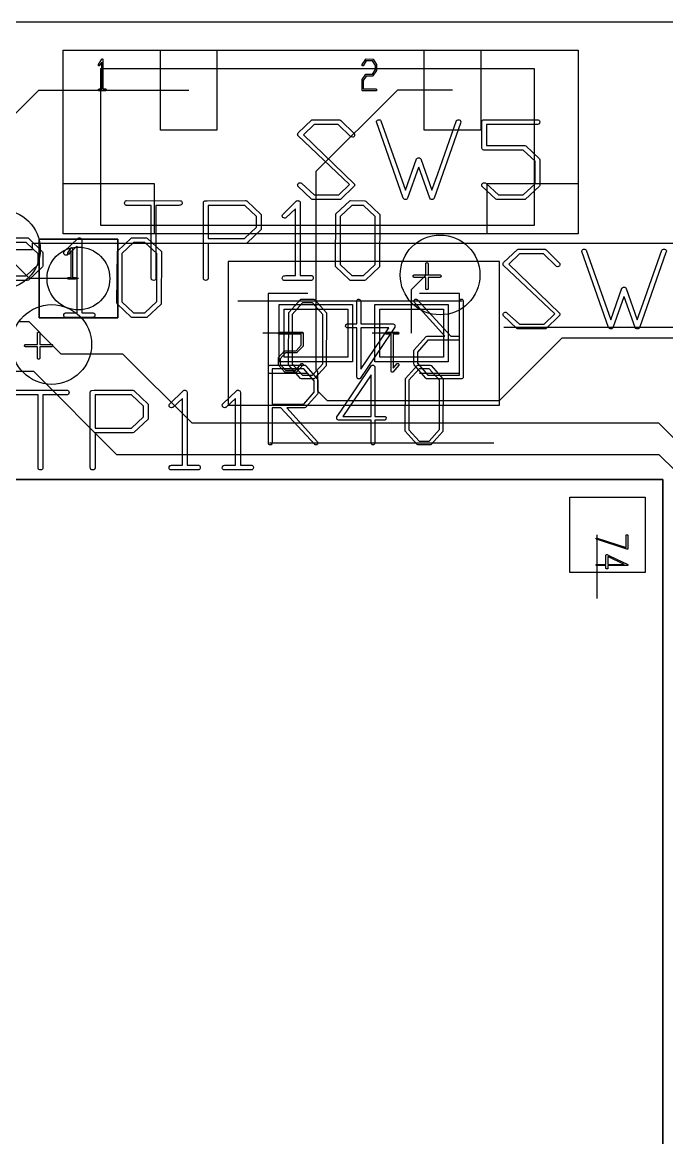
# Model space of a CAD drawing. Header units: inches. Extents: x -1 to 1.1, y -1.12 to 1.07.
# Drawn here: x -0.546 to -0.142, y 0.299 to 0.998 of the extents above; entities that cross this region are included whole.
import ezdxf

# ---------------------------------------------------------------- set-up
doc = ezdxf.new("R2010")
doc.units = ezdxf.units.IN
doc.header["$MEASUREMENT"] = 0
doc.linetypes.add('CENTERX2', pattern=[0.8, 0.5, -0.1, 0.1, -0.1])

msp = doc.modelspace()

# ---------------------------------------------------------------- linework, layer by layer
at = {"color": 7, "linetype": 'Continuous'}
for p, q in [((0.908, 0.998), (-0.908, 0.998)), ((-0.52074, 0.86554), (-0.52074, 0.9805)), ((-0.52074, 0.9805), (-0.1979, 0.9805)), ((-0.45972, 0.9305), (-0.45972, 0.9805)), ((-0.45972, 0.9805), (-0.42429, 0.9805)), ((-0.42429, 0.9805), (-0.42429, 0.9305)), ((-0.29436, 0.9305), (-0.29436, 0.9805)), ((-0.29436, 0.9805), (-0.25893, 0.9805)), ((-0.25893, 0.9805), (-0.25893, 0.9305)), ((-0.1979, 0.9805), (-0.1979, 0.86554)), ((-0.49704, 0.87058), (-0.49704, 0.96901)), ((-0.49704, 0.96901), (-0.22538, 0.96901)), ((-0.49704, 0.87058), (-0.49704, 0.96901)), ((-0.49704, 0.96901), (-0.22538, 0.96901)), ((-0.22538, 0.96901), (-0.22538, 0.87058)), ((-0.22538, 0.96901), (-0.22538, 0.87058)), ((-0.58591, 0.90558), (-0.53599, 0.9555)), ((-0.53599, 0.9555), (-0.442, 0.9555)), ((-0.31122, 0.9555), (-0.36228, 0.90444)), ((-0.27664, 0.9555), (-0.31122, 0.9555)), ((-0.42429, 0.9305), (-0.45972, 0.9305)), ((-0.25893, 0.9305), (-0.29436, 0.9305)), ((-0.36228, 0.90444), (-0.36228, 0.80314)), ((-0.52074, 0.86554), (-0.52074, 0.89704)), ((-0.52074, 0.89704), (-0.46365, 0.89704)), ((-0.46365, 0.89704), (-0.46365, 0.86554)), ((-0.255, 0.86554), (-0.255, 0.89704)), ((-0.255, 0.89704), (-0.19791, 0.89704)), ((-0.19791, 0.89704), (-0.19791, 0.86554)), ((-0.22538, 0.87058), (-0.49704, 0.87058)), ((-0.22538, 0.87058), (-0.49704, 0.87058)), ((-0.48655, 0.86207), (-0.53577, 0.86207)), ((-0.53577, 0.86207), (-0.53577, 0.81285)), ((-0.48655, 0.86207), (-0.53577, 0.86207)), ((-0.53577, 0.86207), (-0.53577, 0.81285)), ((-0.53577, 0.81285), (-0.53577, 0.86207)), ((-0.53577, 0.86207), (-0.48655, 0.86207)), ((-0.46365, 0.86554), (-0.52074, 0.86554)), ((-0.1979, 0.86554), (-0.52074, 0.86554)), ((-0.48655, 0.81285), (-0.48655, 0.86207)), ((-0.48655, 0.81285), (-0.48655, 0.86207)), ((-0.48655, 0.86207), (-0.48655, 0.81285)), ((-0.19791, 0.86554), (-0.255, 0.86554)), ((-0.54188, 0.83746), (-0.56004, 0.85562)), ((-0.56004, 0.85562), (-0.54004, 0.85562)), ((-0.54004, 0.85562), (-0.54004, 0.85967)), ((-0.54004, 0.85967), (-0.11715, 0.85967)), ((-0.24728, 0.84814), (-0.41728, 0.84814)), ((-0.41728, 0.84814), (-0.41728, 0.75814)), ((-0.24728, 0.75814), (-0.24728, 0.84814)), ((-0.30228, 0.8306), (-0.29321, 0.83967)), ((-0.29321, 0.83967), (-0.28444, 0.83967)), ((-0.53985, 0.83746), (-0.54188, 0.83746)), ((-0.51116, 0.83746), (-0.53985, 0.83746)), ((-0.36728, 0.82814), (-0.39228, 0.82814)), ((-0.39228, 0.82814), (-0.39228, 0.77814)), ((-0.38228, 0.82814), (-0.39228, 0.82814)), ((-0.39228, 0.82814), (-0.39228, 0.77814)), ((-0.30228, 0.80314), (-0.30228, 0.8306)), ((-0.27228, 0.82814), (-0.29728, 0.82814)), ((-0.27228, 0.82814), (-0.28228, 0.82814)), ((-0.27228, 0.77814), (-0.27228, 0.82814)), ((-0.27228, 0.77814), (-0.27228, 0.82814)), ((-0.38528, 0.78514), (-0.38528, 0.82114)), ((-0.38528, 0.82114), (-0.33928, 0.82114)), ((-0.38228, 0.78814), (-0.38228, 0.81814)), ((-0.38228, 0.81814), (-0.34228, 0.81814)), ((-0.38228, 0.78814), (-0.38228, 0.81814)), ((-0.38228, 0.81814), (-0.34228, 0.81814)), ((-0.34228, 0.81814), (-0.34228, 0.78814)), ((-0.34228, 0.81814), (-0.34228, 0.78814)), ((-0.33928, 0.82114), (-0.33928, 0.78514)), ((-0.32528, 0.78514), (-0.32528, 0.82114)), ((-0.32528, 0.82114), (-0.27928, 0.82114)), ((-0.32228, 0.78814), (-0.32228, 0.81814)), ((-0.32228, 0.81814), (-0.28228, 0.81814)), ((-0.32228, 0.78814), (-0.32228, 0.81814)), ((-0.32228, 0.81814), (-0.28228, 0.81814)), ((-0.28228, 0.81814), (-0.28228, 0.78814)), ((-0.28228, 0.81814), (-0.28228, 0.78814)), ((-0.27928, 0.82114), (-0.27928, 0.78514)), ((-0.53577, 0.81285), (-0.48655, 0.81285)), ((-0.53577, 0.81285), (-0.48655, 0.81285)), ((-0.48655, 0.81285), (-0.53577, 0.81285)), ((-0.54208, 0.81027), (-0.5478, 0.81027)), ((-0.52793, 0.79612), (-0.54208, 0.81027)), ((-0.36228, 0.80314), (-0.36228, 0.78014)), ((-0.24713, 0.76102), (-0.20787, 0.80028)), ((-0.20787, 0.80028), (-0.04992, 0.80028)), ((-0.52793, 0.79612), (-0.52208, 0.79027)), ((-0.52208, 0.79027), (-0.48347, 0.79027)), ((-0.48347, 0.79027), (-0.44012, 0.74692)), ((-0.33928, 0.78514), (-0.38528, 0.78514)), ((-0.34228, 0.78814), (-0.38228, 0.78814)), ((-0.34228, 0.78814), (-0.38228, 0.78814)), ((-0.27928, 0.78514), (-0.32528, 0.78514)), ((-0.28228, 0.78814), (-0.32228, 0.78814)), ((-0.28228, 0.78814), (-0.32228, 0.78814)), ((-0.53919, 0.77909), (-0.62725, 0.77909)), ((-0.48706, 0.72696), (-0.53919, 0.77909)), ((-0.39228, 0.77814), (-0.36728, 0.77814)), ((-0.39228, 0.77814), (-0.36728, 0.77814)), ((-0.36228, 0.78014), (-0.36127, 0.77913)), ((-0.36127, 0.77913), (-0.36127, 0.76702)), ((-0.29728, 0.77814), (-0.27228, 0.77814)), ((-0.29728, 0.77814), (-0.27228, 0.77814)), ((-0.36127, 0.76702), (-0.35527, 0.76102)), ((-0.41728, 0.75814), (-0.24728, 0.75814)), ((-0.35527, 0.76102), (-0.24713, 0.76102)), ((-0.44012, 0.74692), (-0.14762, 0.74692)), ((-0.14762, 0.74692), (-0.11128, 0.71058)), ((-0.14703, 0.72696), (-0.48706, 0.72696)), ((-0.13715, 0.71708), (-0.14703, 0.72696)), ((-0.93229, 0.71147), (-0.14489, 0.71147)), ((-0.14489, 0.71147), (-0.93229, 0.71147)), ((-0.14489, 0.71147), (-0.93229, 0.71147)), ((-0.14489, 0.71147), (-0.14489, -0.39089)), ((-0.14489, -0.39089), (-0.14489, 0.71147)), ((-0.14489, -0.39089), (-0.14489, 0.71147)), ((-0.20315, 0.70045), (-0.15591, 0.70045)), ((-0.20315, 0.65321), (-0.20315, 0.70045)), ((-0.15591, 0.70045), (-0.15591, 0.65321)), ((-0.15591, 0.65321), (-0.20315, 0.65321))]:
    msp.add_line(p, q, dxfattribs=at)
at = {"color": 7, "linetype": 'CENTERX2'}
for p, q in [((-0.27053, 0.82329), (-0.41115, 0.82329)), ((-0.2444, 0.80704), (-0.07877, 0.80704)), ((-0.37061, 0.80314), (-0.39561, 0.80314)), ((-0.31061, 0.80314), (-0.32702, 0.80314)), ((-0.39143, 0.73437), (-0.25081, 0.73437)), ((-0.1862, 0.67683), (-0.1862, 0.63683))]:
    msp.add_line(p, q, dxfattribs=at)
at = {"color": 7, "linetype": 'Continuous', "flags": 128}
for points in [[(-0.49585, 0.9747), (-0.49581, 0.9744), (-0.49581, 0.9744), (-0.49581, 0.95621), (-0.49581, 0.95621), (-0.49404, 0.95621), (-0.49404, 0.95621), (-0.49395, 0.95614), (-0.49388, 0.95603), (-0.49382, 0.95589), (-0.4938, 0.95572), (-0.4938, 0.95572), (-0.49382, 0.95543), (-0.49388, 0.95521), (-0.49393, 0.95513), (-0.494, 0.95507), (-0.49409, 0.95503), (-0.49421, 0.95502), (-0.49421, 0.95502), (-0.49842, 0.95502), (-0.49842, 0.95502), (-0.49851, 0.95509), (-0.49858, 0.9552), (-0.49864, 0.95534), (-0.49867, 0.95551), (-0.49867, 0.95551), (-0.49864, 0.95581), (-0.49857, 0.95603), (-0.4985, 0.95611), (-0.4984, 0.95617), (-0.49827, 0.9562), (-0.49811, 0.95621), (-0.49811, 0.95621), (-0.49652, 0.95621), (-0.49652, 0.95621), (-0.49652, 0.97294), (-0.49652, 0.97294), (-0.49809, 0.97069), (-0.49809, 0.97069), (-0.49819, 0.97065), (-0.49828, 0.97063), (-0.49828, 0.97063), (-0.49843, 0.97067), (-0.49856, 0.97079), (-0.49864, 0.97098), (-0.49867, 0.97124), (-0.49867, 0.97124), (-0.49863, 0.9715), (-0.49863, 0.9715), (-0.49639, 0.97494), (-0.49639, 0.97494), (-0.4963, 0.97501), (-0.49619, 0.97502), (-0.49619, 0.97502), (-0.49613, 0.97501), (-0.49603, 0.97494), (-0.49592, 0.97484), (-0.49585, 0.9747)], [(-0.32646, 0.97486), (-0.3243, 0.97151), (-0.3243, 0.97151), (-0.32426, 0.97126), (-0.32426, 0.97126), (-0.32426, 0.96794), (-0.32426, 0.96794), (-0.3243, 0.96774), (-0.3243, 0.96774), (-0.32653, 0.96439), (-0.32653, 0.96439), (-0.3267, 0.96431), (-0.3267, 0.96431), (-0.33072, 0.96431), (-0.33072, 0.96431), (-0.33259, 0.96158), (-0.33259, 0.96158), (-0.33259, 0.95621), (-0.33259, 0.95621), (-0.32455, 0.95621), (-0.32455, 0.95621), (-0.32442, 0.95615), (-0.32433, 0.95604), (-0.32428, 0.95586), (-0.32426, 0.95562), (-0.32426, 0.95562), (-0.32428, 0.95538), (-0.32433, 0.95519), (-0.32438, 0.95512), (-0.32445, 0.95506), (-0.32454, 0.95503), (-0.32465, 0.95502), (-0.32465, 0.95502), (-0.33307, 0.95502), (-0.33307, 0.95502), (-0.33322, 0.95517), (-0.33331, 0.95537), (-0.33331, 0.95537), (-0.33331, 0.95591), (-0.33331, 0.95591), (-0.33331, 0.96216), (-0.33331, 0.96216), (-0.33106, 0.96545), (-0.33106, 0.96545), (-0.33096, 0.9655), (-0.33096, 0.9655), (-0.32685, 0.9655), (-0.32685, 0.9655), (-0.32497, 0.96833), (-0.32497, 0.96833), (-0.32497, 0.971), (-0.32497, 0.971), (-0.32683, 0.97383), (-0.32683, 0.97383), (-0.3307, 0.97383), (-0.3307, 0.97383), (-0.33275, 0.97069), (-0.33275, 0.97069), (-0.33285, 0.97065), (-0.33293, 0.97063), (-0.33293, 0.97063), (-0.33308, 0.97067), (-0.3332, 0.97079), (-0.33328, 0.97098), (-0.33331, 0.97124), (-0.33331, 0.97124), (-0.33327, 0.9715), (-0.33327, 0.9715), (-0.33107, 0.97491), (-0.33107, 0.97491), (-0.33092, 0.97502), (-0.33092, 0.97502), (-0.32659, 0.975), (-0.32659, 0.975), (-0.32646, 0.97486)], [(-0.3467, 0.93655), (-0.33815, 0.92801), (-0.33815, 0.92801), (-0.33804, 0.92772), (-0.33801, 0.92739), (-0.33801, 0.92739), (-0.33804, 0.92717), (-0.33815, 0.92691), (-0.33815, 0.92691), (-0.33831, 0.92653), (-0.33857, 0.92625), (-0.33895, 0.92604), (-0.33942, 0.92593), (-0.33942, 0.92593), (-0.34011, 0.92613), (-0.34062, 0.92648), (-0.34062, 0.92648), (-0.34825, 0.93399), (-0.34825, 0.93399), (-0.36344, 0.93399), (-0.36344, 0.93399), (-0.37008, 0.92757), (-0.37008, 0.92757), (-0.33822, 0.89685), (-0.33822, 0.89685), (-0.33806, 0.8966), (-0.33801, 0.89624), (-0.33801, 0.89624), (-0.33801, 0.8961), (-0.33801, 0.89597), (-0.33801, 0.89597), (-0.3379, 0.89588), (-0.33785, 0.89581), (-0.3379, 0.89574), (-0.33801, 0.89569), (-0.33801, 0.89569), (-0.33836, 0.89529), (-0.33836, 0.89529), (-0.34694, 0.88703), (-0.34694, 0.88703), (-0.34764, 0.88697), (-0.34764, 0.88697), (-0.36458, 0.88697), (-0.36458, 0.88697), (-0.36501, 0.88724), (-0.36501, 0.88724), (-0.37358, 0.8954), (-0.37358, 0.8954), (-0.37368, 0.89576), (-0.37372, 0.89606), (-0.37372, 0.89606), (-0.3737, 0.89634), (-0.37365, 0.89652), (-0.37365, 0.89652), (-0.37343, 0.89688), (-0.37313, 0.89715), (-0.37275, 0.89735), (-0.37229, 0.89745), (-0.37229, 0.89745), (-0.37195, 0.89742), (-0.37163, 0.89732), (-0.37134, 0.89716), (-0.37108, 0.89693), (-0.37108, 0.89693), (-0.36335, 0.88995), (-0.36335, 0.88995), (-0.34799, 0.88995), (-0.34799, 0.88995), (-0.34126, 0.89637), (-0.34126, 0.89637), (-0.37358, 0.92703), (-0.37358, 0.92703), (-0.37368, 0.9273), (-0.37372, 0.9277), (-0.37372, 0.9277), (-0.3737, 0.92795), (-0.37365, 0.92817), (-0.37365, 0.92817), (-0.37337, 0.92865), (-0.37337, 0.92865), (-0.36474, 0.93683), (-0.36474, 0.93683), (-0.36432, 0.93697), (-0.36432, 0.93697), (-0.34721, 0.9369), (-0.34721, 0.9369), (-0.3467, 0.93655)], [(-0.32152, 0.93636), (-0.3062, 0.89271), (-0.3062, 0.89271), (-0.29916, 0.91243), (-0.29916, 0.91243), (-0.29892, 0.91273), (-0.29862, 0.91295), (-0.29828, 0.91307), (-0.29787, 0.91311), (-0.29787, 0.91311), (-0.29743, 0.91307), (-0.29706, 0.91293), (-0.29674, 0.91269), (-0.2965, 0.91237), (-0.2965, 0.91237), (-0.28952, 0.89271), (-0.28952, 0.89271), (-0.28586, 0.90302), (-0.28586, 0.90302), (-0.27414, 0.93642), (-0.27414, 0.93642), (-0.27373, 0.93676), (-0.27321, 0.93697), (-0.27321, 0.93697), (-0.27248, 0.93689), (-0.27192, 0.93664), (-0.27154, 0.93624), (-0.27134, 0.93568), (-0.27134, 0.93568), (-0.27163, 0.93479), (-0.27163, 0.93479), (-0.28816, 0.88771), (-0.28816, 0.88771), (-0.28836, 0.88744), (-0.2886, 0.88723), (-0.2889, 0.88707), (-0.28924, 0.88697), (-0.28924, 0.88697), (-0.28989, 0.88703), (-0.29039, 0.88717), (-0.29039, 0.88717), (-0.29097, 0.88778), (-0.29097, 0.88778), (-0.29779, 0.90715), (-0.29779, 0.90715), (-0.29794, 0.90702), (-0.29794, 0.90702), (-0.30484, 0.8877), (-0.30484, 0.8877), (-0.30504, 0.88743), (-0.30527, 0.88722), (-0.30554, 0.88706), (-0.30585, 0.88697), (-0.30585, 0.88697), (-0.30654, 0.88703), (-0.30706, 0.88717), (-0.30706, 0.88717), (-0.30757, 0.88779), (-0.30757, 0.88779), (-0.32432, 0.93555), (-0.32432, 0.93555), (-0.32427, 0.93596), (-0.32414, 0.93629), (-0.32392, 0.93656), (-0.3236, 0.93676), (-0.3236, 0.93676), (-0.32318, 0.93692), (-0.32281, 0.93697), (-0.32281, 0.93697), (-0.3224, 0.93693), (-0.32206, 0.93682), (-0.32176, 0.93663), (-0.32152, 0.93636)], [(-0.22288, 0.9369), (-0.22251, 0.93677), (-0.22224, 0.93654), (-0.22205, 0.93621), (-0.22194, 0.93576), (-0.22194, 0.93576), (-0.22195, 0.93533), (-0.22203, 0.93496), (-0.22214, 0.93465), (-0.2223, 0.93441), (-0.22254, 0.93423), (-0.22291, 0.9341), (-0.22341, 0.93402), (-0.22403, 0.93399), (-0.22403, 0.93399), (-0.25527, 0.93399), (-0.25527, 0.93399), (-0.25527, 0.9209), (-0.25527, 0.9209), (-0.23129, 0.9209), (-0.23129, 0.9209), (-0.23079, 0.92063), (-0.23079, 0.92063), (-0.22208, 0.91235), (-0.22208, 0.91235), (-0.22194, 0.91175), (-0.22194, 0.91175), (-0.22194, 0.89579), (-0.22194, 0.89579), (-0.22222, 0.89525), (-0.22222, 0.89525), (-0.23107, 0.88703), (-0.23107, 0.88703), (-0.23179, 0.88697), (-0.23179, 0.88697), (-0.24897, 0.88697), (-0.24897, 0.88697), (-0.2494, 0.88724), (-0.2494, 0.88724), (-0.25817, 0.8954), (-0.25817, 0.8954), (-0.25823, 0.89566), (-0.25825, 0.89606), (-0.25825, 0.89606), (-0.25823, 0.89634), (-0.25817, 0.89652), (-0.25817, 0.89652), (-0.25796, 0.89688), (-0.25765, 0.89715), (-0.25727, 0.89735), (-0.2568, 0.89745), (-0.2568, 0.89745), (-0.25646, 0.89742), (-0.25614, 0.89732), (-0.25585, 0.89716), (-0.25559, 0.89693), (-0.25559, 0.89693), (-0.24781, 0.88995), (-0.24781, 0.88995), (-0.23232, 0.88995), (-0.23232, 0.88995), (-0.22491, 0.89686), (-0.22491, 0.89686), (-0.22491, 0.91101), (-0.22491, 0.91101), (-0.23232, 0.91792), (-0.23232, 0.91792), (-0.25702, 0.91792), (-0.25702, 0.91792), (-0.25736, 0.918), (-0.25765, 0.91815), (-0.2579, 0.91839), (-0.25811, 0.91869), (-0.25811, 0.91869), (-0.25825, 0.91918), (-0.25825, 0.91918), (-0.25825, 0.93599), (-0.25825, 0.93599), (-0.25809, 0.93632), (-0.25783, 0.93659), (-0.25747, 0.9368), (-0.25702, 0.93697), (-0.25702, 0.93697), (-0.22288, 0.9369)], [(-0.44712, 0.8862), (-0.44673, 0.88607), (-0.44644, 0.88584), (-0.44623, 0.88551), (-0.44612, 0.88506), (-0.44612, 0.88506), (-0.44621, 0.88431), (-0.44651, 0.88375), (-0.44676, 0.88355), (-0.44714, 0.8834), (-0.44764, 0.88332), (-0.44826, 0.88329), (-0.44826, 0.88329), (-0.46258, 0.88329), (-0.46258, 0.88329), (-0.46258, 0.83722), (-0.46258, 0.83722), (-0.46274, 0.83686), (-0.463, 0.83658), (-0.46335, 0.83638), (-0.46382, 0.83627), (-0.46382, 0.83627), (-0.46454, 0.83634), (-0.46509, 0.83658), (-0.4653, 0.83677), (-0.46544, 0.83704), (-0.46553, 0.83739), (-0.46556, 0.83783), (-0.46556, 0.83783), (-0.46556, 0.88329), (-0.46556, 0.88329), (-0.48101, 0.88329), (-0.48101, 0.88329), (-0.48131, 0.88334), (-0.48159, 0.88348), (-0.48185, 0.8837), (-0.48209, 0.88402), (-0.48209, 0.88402), (-0.48219, 0.88442), (-0.48223, 0.88474), (-0.48223, 0.88474), (-0.48215, 0.88533), (-0.48192, 0.88579), (-0.48154, 0.88609), (-0.48101, 0.88627), (-0.48101, 0.88627), (-0.44712, 0.8862)], [(-0.40536, 0.88586), (-0.39665, 0.87748), (-0.39665, 0.87748), (-0.39651, 0.87686), (-0.39651, 0.87686), (-0.39651, 0.86855), (-0.39651, 0.86855), (-0.39666, 0.86807), (-0.39666, 0.86807), (-0.4056, 0.85969), (-0.4056, 0.85969), (-0.40625, 0.85948), (-0.40625, 0.85948), (-0.42984, 0.85948), (-0.42984, 0.85948), (-0.42984, 0.8374), (-0.42984, 0.8374), (-0.4301, 0.83686), (-0.43063, 0.8364), (-0.43063, 0.8364), (-0.4309, 0.83631), (-0.43133, 0.83627), (-0.43133, 0.83627), (-0.43196, 0.83634), (-0.43243, 0.83658), (-0.4326, 0.83676), (-0.43272, 0.83702), (-0.43279, 0.83736), (-0.43282, 0.83776), (-0.43282, 0.83776), (-0.43282, 0.88526), (-0.43282, 0.88526), (-0.43268, 0.88556), (-0.43248, 0.88581), (-0.43222, 0.886), (-0.43189, 0.88613), (-0.43189, 0.88613), (-0.43037, 0.8862), (-0.43037, 0.8862), (-0.40651, 0.88627), (-0.40651, 0.88627), (-0.40614, 0.88624), (-0.40582, 0.88617), (-0.40556, 0.88604), (-0.40536, 0.88586)], [(-0.39949, 0.87623), (-0.40692, 0.88329), (-0.40692, 0.88329), (-0.42984, 0.88329), (-0.42984, 0.88329), (-0.42984, 0.86246), (-0.42984, 0.86246), (-0.40698, 0.86246), (-0.40698, 0.86246), (-0.39949, 0.86952), (-0.39949, 0.86952), (-0.39949, 0.87623)], [(-0.37225, 0.88546), (-0.37211, 0.88472), (-0.37211, 0.88472), (-0.37211, 0.83925), (-0.37211, 0.83925), (-0.3649, 0.83925), (-0.3649, 0.83925), (-0.36452, 0.83906), (-0.36422, 0.83879), (-0.36401, 0.83845), (-0.3639, 0.83801), (-0.3639, 0.83801), (-0.36399, 0.83729), (-0.36423, 0.83673), (-0.36443, 0.83653), (-0.36471, 0.83639), (-0.36509, 0.8363), (-0.36555, 0.83627), (-0.36555, 0.83627), (-0.38241, 0.83627), (-0.38241, 0.83627), (-0.3828, 0.83645), (-0.38309, 0.83672), (-0.3833, 0.83705), (-0.38342, 0.83748), (-0.38342, 0.83748), (-0.38331, 0.83823), (-0.38302, 0.83878), (-0.38276, 0.83899), (-0.38237, 0.83913), (-0.38186, 0.83922), (-0.38124, 0.83925), (-0.38124, 0.83925), (-0.37508, 0.83925), (-0.37508, 0.83925), (-0.37508, 0.88106), (-0.37508, 0.88106), (-0.38119, 0.87543), (-0.38119, 0.87543), (-0.38158, 0.87533), (-0.38191, 0.87529), (-0.38191, 0.87529), (-0.38249, 0.87539), (-0.38299, 0.87568), (-0.38317, 0.87589), (-0.3833, 0.87615), (-0.38339, 0.87647), (-0.38342, 0.87682), (-0.38342, 0.87682), (-0.38328, 0.87745), (-0.38328, 0.87745), (-0.37439, 0.88606), (-0.37439, 0.88606), (-0.37405, 0.88622), (-0.37361, 0.88627), (-0.37361, 0.88627), (-0.37337, 0.88622), (-0.37296, 0.88606), (-0.37253, 0.88581), (-0.37225, 0.88546)], [(-0.33103, 0.886), (-0.32225, 0.87766), (-0.32225, 0.87766), (-0.32211, 0.87725), (-0.32211, 0.87725), (-0.32232, 0.84469), (-0.32232, 0.84469), (-0.33124, 0.83633), (-0.33124, 0.83633), (-0.33174, 0.83627), (-0.33174, 0.83627), (-0.3408, 0.83627), (-0.3408, 0.83627), (-0.34124, 0.83654), (-0.34124, 0.83654), (-0.35001, 0.84488), (-0.35001, 0.84488), (-0.35008, 0.84556), (-0.35008, 0.84556), (-0.34979, 0.87793), (-0.34979, 0.87793), (-0.34095, 0.88613), (-0.34095, 0.88613), (-0.34052, 0.88627), (-0.34052, 0.88627), (-0.3316, 0.8862), (-0.3316, 0.8862), (-0.33103, 0.886)], [(-0.32508, 0.87634), (-0.33252, 0.88329), (-0.33252, 0.88329), (-0.33967, 0.88329), (-0.33967, 0.88329), (-0.34711, 0.87634), (-0.34711, 0.87634), (-0.34711, 0.8462), (-0.34711, 0.8462), (-0.33967, 0.83925), (-0.33967, 0.83925), (-0.33252, 0.83925), (-0.33252, 0.83925), (-0.32508, 0.84627), (-0.32508, 0.84627), (-0.32508, 0.87634)], [(-0.56731, 0.86293), (-0.54345, 0.863), (-0.54345, 0.863), (-0.54307, 0.86297), (-0.54276, 0.8629), (-0.5425, 0.86277), (-0.54229, 0.86259)], [(-0.54229, 0.86259), (-0.53359, 0.85421), (-0.53359, 0.85421), (-0.53345, 0.85359), (-0.53345, 0.85359), (-0.53345, 0.84528), (-0.53345, 0.84528), (-0.5336, 0.8448), (-0.5336, 0.8448), (-0.54253, 0.83642), (-0.54253, 0.83642), (-0.54319, 0.83621), (-0.54319, 0.83621), (-0.56678, 0.83621)], [(-0.53642, 0.85296), (-0.54385, 0.86002), (-0.54385, 0.86002), (-0.56678, 0.86002), (-0.56678, 0.86002), (-0.56678, 0.83919), (-0.56678, 0.83919), (-0.54392, 0.83919), (-0.54392, 0.83919), (-0.53642, 0.84625), (-0.53642, 0.84625), (-0.53642, 0.85296)], [(-0.50918, 0.86219), (-0.50904, 0.86145), (-0.50904, 0.86145), (-0.50904, 0.81598), (-0.50904, 0.81598), (-0.50183, 0.81598), (-0.50183, 0.81598), (-0.50145, 0.81579), (-0.50116, 0.81552), (-0.50095, 0.81518), (-0.50084, 0.81474), (-0.50084, 0.81474), (-0.50092, 0.81402), (-0.50117, 0.81346), (-0.50137, 0.81326), (-0.50165, 0.81312), (-0.50203, 0.81303), (-0.50249, 0.813), (-0.50249, 0.813), (-0.51935, 0.813), (-0.51935, 0.813), (-0.51974, 0.81318), (-0.52003, 0.81345), (-0.52024, 0.81378), (-0.52035, 0.81421), (-0.52035, 0.81421), (-0.52025, 0.81496), (-0.51995, 0.81551), (-0.51969, 0.81572), (-0.51931, 0.81586), (-0.5188, 0.81595), (-0.51818, 0.81598), (-0.51818, 0.81598), (-0.51202, 0.81598), (-0.51202, 0.81598), (-0.51202, 0.85779), (-0.51202, 0.85779), (-0.51813, 0.85216), (-0.51813, 0.85216), (-0.51852, 0.85206), (-0.51885, 0.85202), (-0.51885, 0.85202), (-0.51943, 0.85212), (-0.51992, 0.85241), (-0.52011, 0.85262), (-0.52024, 0.85288), (-0.52032, 0.8532), (-0.52035, 0.85355), (-0.52035, 0.85355), (-0.52021, 0.85418), (-0.52021, 0.85418), (-0.51133, 0.86279), (-0.51133, 0.86279), (-0.51099, 0.86295), (-0.51055, 0.863), (-0.51055, 0.863), (-0.51031, 0.86295), (-0.5099, 0.86279), (-0.50947, 0.86254), (-0.50918, 0.86219)], [(-0.46796, 0.86273), (-0.45918, 0.85439), (-0.45918, 0.85439), (-0.45904, 0.85398), (-0.45904, 0.85398), (-0.45926, 0.82142), (-0.45926, 0.82142), (-0.46818, 0.81306), (-0.46818, 0.81306), (-0.46868, 0.813), (-0.46868, 0.813), (-0.47774, 0.813), (-0.47774, 0.813), (-0.47817, 0.81327), (-0.47817, 0.81327), (-0.48694, 0.82161), (-0.48694, 0.82161), (-0.48702, 0.82229), (-0.48702, 0.82229), (-0.48673, 0.85466), (-0.48673, 0.85466), (-0.47789, 0.86286), (-0.47789, 0.86286), (-0.47746, 0.863), (-0.47746, 0.863), (-0.46854, 0.86293), (-0.46854, 0.86293), (-0.46796, 0.86273)], [(-0.46202, 0.85307), (-0.46946, 0.86002), (-0.46946, 0.86002), (-0.4766, 0.86002), (-0.4766, 0.86002), (-0.48404, 0.85307), (-0.48404, 0.85307), (-0.48404, 0.82293), (-0.48404, 0.82293), (-0.4766, 0.81598), (-0.4766, 0.81598), (-0.46946, 0.81598), (-0.46946, 0.81598), (-0.46202, 0.823), (-0.46202, 0.823), (-0.46202, 0.85307)], [(-0.51501, 0.85666), (-0.51497, 0.85636), (-0.51497, 0.85636), (-0.51497, 0.83817), (-0.51497, 0.83817), (-0.5132, 0.83817), (-0.5132, 0.83817), (-0.51311, 0.8381), (-0.51304, 0.83799), (-0.51298, 0.83785), (-0.51296, 0.83768), (-0.51296, 0.83768), (-0.51298, 0.83739), (-0.51304, 0.83717), (-0.51309, 0.83709), (-0.51316, 0.83703), (-0.51325, 0.83699), (-0.51337, 0.83698), (-0.51337, 0.83698), (-0.51758, 0.83698), (-0.51758, 0.83698), (-0.51767, 0.83705), (-0.51774, 0.83716), (-0.5178, 0.8373), (-0.51783, 0.83747), (-0.51783, 0.83747), (-0.5178, 0.83777), (-0.51773, 0.83799), (-0.51766, 0.83807), (-0.51756, 0.83813), (-0.51743, 0.83816), (-0.51727, 0.83817), (-0.51727, 0.83817), (-0.51568, 0.83817), (-0.51568, 0.83817), (-0.51568, 0.8549), (-0.51568, 0.8549), (-0.51725, 0.85265), (-0.51725, 0.85265), (-0.51735, 0.85261), (-0.51744, 0.85259), (-0.51744, 0.85259), (-0.51759, 0.85263), (-0.51772, 0.85275), (-0.5178, 0.85294), (-0.51783, 0.8532), (-0.51783, 0.8532), (-0.51779, 0.85346), (-0.51779, 0.85346), (-0.51555, 0.8569), (-0.51555, 0.8569), (-0.51546, 0.85697), (-0.51535, 0.85698), (-0.51535, 0.85698), (-0.51529, 0.85697), (-0.51519, 0.8569), (-0.51508, 0.8568), (-0.51501, 0.85666)], [(-0.21798, 0.85543), (-0.20942, 0.84689), (-0.20942, 0.84689), (-0.20932, 0.8466), (-0.20928, 0.84627), (-0.20928, 0.84627), (-0.20932, 0.84605), (-0.20942, 0.84579), (-0.20942, 0.84579), (-0.20958, 0.84541), (-0.20985, 0.84513), (-0.21022, 0.84492), (-0.21069, 0.84481), (-0.21069, 0.84481), (-0.21138, 0.84501), (-0.21189, 0.84536), (-0.21189, 0.84536), (-0.21952, 0.85287), (-0.21952, 0.85287), (-0.23471, 0.85287), (-0.23471, 0.85287), (-0.24135, 0.84645), (-0.24135, 0.84645), (-0.20949, 0.81573), (-0.20949, 0.81573), (-0.20934, 0.81548), (-0.20928, 0.81512), (-0.20928, 0.81512), (-0.20928, 0.81498), (-0.20928, 0.81485), (-0.20928, 0.81485), (-0.20917, 0.81476), (-0.20912, 0.81469), (-0.20917, 0.81462), (-0.20928, 0.81457), (-0.20928, 0.81457), (-0.20963, 0.81417), (-0.20963, 0.81417), (-0.21821, 0.80591), (-0.21821, 0.80591), (-0.21892, 0.80585), (-0.21892, 0.80585), (-0.23585, 0.80585), (-0.23585, 0.80585), (-0.23628, 0.80612), (-0.23628, 0.80612), (-0.24486, 0.81428), (-0.24486, 0.81428), (-0.24496, 0.81464), (-0.245, 0.81494), (-0.245, 0.81494), (-0.24498, 0.81522), (-0.24492, 0.8154), (-0.24492, 0.8154), (-0.24471, 0.81576), (-0.2444, 0.81603), (-0.24403, 0.81623), (-0.24356, 0.81633), (-0.24356, 0.81633), (-0.24322, 0.8163), (-0.2429, 0.8162), (-0.24261, 0.81604), (-0.24235, 0.81581), (-0.24235, 0.81581), (-0.23463, 0.80883), (-0.23463, 0.80883), (-0.21926, 0.80883), (-0.21926, 0.80883), (-0.21254, 0.81525), (-0.21254, 0.81525), (-0.24486, 0.84591), (-0.24486, 0.84591), (-0.24496, 0.84618), (-0.245, 0.84658), (-0.245, 0.84658), (-0.24498, 0.84683), (-0.24492, 0.84705), (-0.24492, 0.84705), (-0.24464, 0.84753), (-0.24464, 0.84753), (-0.23601, 0.85571), (-0.23601, 0.85571), (-0.23559, 0.85585), (-0.23559, 0.85585), (-0.21848, 0.85578), (-0.21848, 0.85578), (-0.21798, 0.85543)], [(-0.19279, 0.85523), (-0.17747, 0.81159), (-0.17747, 0.81159), (-0.17043, 0.83131), (-0.17043, 0.83131), (-0.17019, 0.83161), (-0.16989, 0.83183), (-0.16955, 0.83195), (-0.16914, 0.83199), (-0.16914, 0.83199), (-0.1687, 0.83195), (-0.16833, 0.83181), (-0.16801, 0.83157), (-0.16777, 0.83125), (-0.16777, 0.83125), (-0.1608, 0.81159), (-0.1608, 0.81159), (-0.15713, 0.8219), (-0.15713, 0.8219), (-0.14541, 0.8553), (-0.14541, 0.8553), (-0.145, 0.85564), (-0.14448, 0.85585), (-0.14448, 0.85585), (-0.14375, 0.85576), (-0.14319, 0.85552), (-0.14281, 0.85512), (-0.14261, 0.85456), (-0.14261, 0.85456), (-0.1429, 0.85367), (-0.1429, 0.85367), (-0.15943, 0.80659), (-0.15943, 0.80659), (-0.15963, 0.80632), (-0.15988, 0.80611), (-0.16017, 0.80595), (-0.16051, 0.80585), (-0.16051, 0.80585), (-0.16116, 0.8059), (-0.16166, 0.80605), (-0.16166, 0.80605), (-0.16224, 0.80666), (-0.16224, 0.80666), (-0.16907, 0.82603), (-0.16907, 0.82603), (-0.16921, 0.8259), (-0.16921, 0.8259), (-0.17612, 0.80658), (-0.17612, 0.80658), (-0.17631, 0.80631), (-0.17654, 0.8061), (-0.17681, 0.80594), (-0.17712, 0.80585), (-0.17712, 0.80585), (-0.17782, 0.8059), (-0.17834, 0.80605), (-0.17834, 0.80605), (-0.17884, 0.80667), (-0.17884, 0.80667), (-0.19559, 0.85443), (-0.19559, 0.85443), (-0.19554, 0.85483), (-0.19541, 0.85517), (-0.19519, 0.85544), (-0.19487, 0.85564), (-0.19487, 0.85564), (-0.19446, 0.8558), (-0.19408, 0.85585), (-0.19408, 0.85585), (-0.19367, 0.85581), (-0.19333, 0.8557), (-0.19303, 0.8555), (-0.19279, 0.85523)], [(-0.29214, 0.84721), (-0.29202, 0.84708), (-0.29195, 0.8469), (-0.29189, 0.84666), (-0.29188, 0.84638), (-0.29188, 0.84638), (-0.29188, 0.83967), (-0.29188, 0.83967), (-0.28438, 0.83967), (-0.28438, 0.83967), (-0.28413, 0.83956), (-0.28396, 0.8394), (-0.28385, 0.83919), (-0.28382, 0.83893), (-0.28382, 0.83893), (-0.28385, 0.83869), (-0.28396, 0.83847), (-0.28405, 0.83837), (-0.2842, 0.83829), (-0.28439, 0.83822), (-0.28463, 0.83818), (-0.28463, 0.83818), (-0.29188, 0.83818), (-0.29188, 0.83818), (-0.29188, 0.83101), (-0.29188, 0.83101), (-0.29195, 0.83083), (-0.29204, 0.83069), (-0.29214, 0.83059), (-0.29224, 0.83053), (-0.29245, 0.83047), (-0.29264, 0.83044), (-0.29264, 0.83044), (-0.29287, 0.83049), (-0.29312, 0.83063), (-0.2933, 0.83082), (-0.29337, 0.83101), (-0.29337, 0.83101), (-0.29337, 0.83818), (-0.29337, 0.83818), (-0.30085, 0.83818), (-0.30085, 0.83818), (-0.301, 0.83823), (-0.30113, 0.83832), (-0.30126, 0.83843), (-0.30137, 0.83858), (-0.30137, 0.83858), (-0.30139, 0.83873), (-0.3014, 0.83894), (-0.3014, 0.83894), (-0.30135, 0.83926), (-0.3012, 0.83949), (-0.30108, 0.83957), (-0.30094, 0.83962), (-0.30077, 0.83966), (-0.30057, 0.83967), (-0.30057, 0.83967), (-0.29337, 0.83967), (-0.29337, 0.83967), (-0.29337, 0.84691), (-0.29337, 0.84691), (-0.29329, 0.8471), (-0.29315, 0.84725), (-0.29296, 0.84735), (-0.29272, 0.84741), (-0.29272, 0.84741), (-0.29241, 0.84736), (-0.29214, 0.84721)], [(-0.37187, 0.77475), (-0.37934, 0.78309), (-0.37934, 0.78309), (-0.37946, 0.7835), (-0.37946, 0.7835), (-0.37927, 0.81606), (-0.37927, 0.81606), (-0.37168, 0.82442), (-0.37168, 0.82442), (-0.37126, 0.82448), (-0.37126, 0.82448), (-0.36355, 0.82448), (-0.36355, 0.82448), (-0.36317, 0.82421), (-0.36317, 0.82421), (-0.35571, 0.81587), (-0.35571, 0.81587), (-0.35565, 0.81519), (-0.35565, 0.81519), (-0.35589, 0.78282), (-0.35589, 0.78282), (-0.36342, 0.77462), (-0.36342, 0.77462), (-0.36379, 0.77448), (-0.36379, 0.77448), (-0.37138, 0.77455), (-0.37138, 0.77455), (-0.37187, 0.77475)], [(-0.37708, 0.784), (-0.37064, 0.77686), (-0.37064, 0.77686), (-0.36447, 0.77686), (-0.36447, 0.77686), (-0.35803, 0.784), (-0.35803, 0.784), (-0.35803, 0.81496), (-0.35803, 0.81496), (-0.36447, 0.8221), (-0.36447, 0.8221), (-0.37064, 0.8221), (-0.37064, 0.8221), (-0.37708, 0.81488), (-0.37708, 0.81488), (-0.37708, 0.784)], [(-0.33627, 0.77486), (-0.33642, 0.77509), (-0.33652, 0.77541), (-0.33658, 0.7758), (-0.3366, 0.77628), (-0.3366, 0.77628), (-0.3366, 0.80662), (-0.3366, 0.80662), (-0.34294, 0.80662), (-0.34294, 0.80662), (-0.3432, 0.80671), (-0.3434, 0.80686), (-0.34357, 0.80706), (-0.34368, 0.80732), (-0.34368, 0.80732), (-0.34366, 0.80773), (-0.3436, 0.80807), (-0.34352, 0.80836), (-0.3434, 0.8086), (-0.34322, 0.80877), (-0.34296, 0.8089), (-0.34262, 0.80898), (-0.3422, 0.809), (-0.3422, 0.809), (-0.3366, 0.809), (-0.3366, 0.809), (-0.3366, 0.82348), (-0.3366, 0.82348), (-0.33642, 0.82391), (-0.33616, 0.82423), (-0.33583, 0.82442), (-0.33541, 0.82448), (-0.33541, 0.82448), (-0.33489, 0.82438), (-0.33452, 0.82408), (-0.33429, 0.82357), (-0.33422, 0.82286), (-0.33422, 0.82286), (-0.33422, 0.809), (-0.33422, 0.809), (-0.31384, 0.809), (-0.31384, 0.809), (-0.31339, 0.80886), (-0.31305, 0.80858), (-0.31286, 0.80815), (-0.31279, 0.80757), (-0.31279, 0.80757), (-0.31281, 0.80721), (-0.31286, 0.80695), (-0.31286, 0.80695), (-0.31536, 0.80327), (-0.31536, 0.80327), (-0.33452, 0.77475), (-0.33452, 0.77475), (-0.33487, 0.77455), (-0.33532, 0.77448), (-0.33532, 0.77448), (-0.33586, 0.77457), (-0.33627, 0.77486)], [(-0.29334, 0.77489), (-0.30077, 0.78327), (-0.30077, 0.78327), (-0.30089, 0.78389), (-0.30089, 0.78389), (-0.30089, 0.7922), (-0.30089, 0.7922), (-0.30077, 0.79268), (-0.30077, 0.79268), (-0.29314, 0.80106), (-0.29314, 0.80106), (-0.29258, 0.80127), (-0.29258, 0.80127), (-0.28145, 0.80127), (-0.28145, 0.80127), (-0.3007, 0.82255), (-0.3007, 0.82255), (-0.30084, 0.82304), (-0.30089, 0.82329), (-0.30089, 0.82329), (-0.30089, 0.82336), (-0.30089, 0.82347), (-0.30089, 0.82347), (-0.30093, 0.82357), (-0.30089, 0.82364), (-0.30089, 0.82364), (-0.30074, 0.82394), (-0.30056, 0.82418), (-0.30034, 0.82436), (-0.30009, 0.82448), (-0.30009, 0.82448), (-0.29967, 0.82447), (-0.29932, 0.82443), (-0.29907, 0.82437), (-0.29891, 0.82428), (-0.29891, 0.82428), (-0.27764, 0.80127), (-0.27764, 0.80127), (-0.27232, 0.80127), (-0.27232, 0.80127), (-0.27232, 0.82341), (-0.27232, 0.82341), (-0.27213, 0.82391), (-0.27169, 0.82435), (-0.27169, 0.82435), (-0.27147, 0.82445), (-0.27113, 0.82448), (-0.27113, 0.82448), (-0.27062, 0.82441), (-0.27025, 0.82417), (-0.27011, 0.82399), (-0.27001, 0.82373), (-0.26995, 0.82339), (-0.26993, 0.82299), (-0.26993, 0.82299), (-0.26993, 0.77549), (-0.26993, 0.77549), (-0.27006, 0.77519), (-0.27022, 0.77494), (-0.27046, 0.77475), (-0.27073, 0.77462), (-0.27073, 0.77462), (-0.27202, 0.77455), (-0.27202, 0.77455), (-0.29237, 0.77448), (-0.29237, 0.77448), (-0.29294, 0.77458), (-0.29334, 0.77489)], [(-0.53563, 0.80366), (-0.53551, 0.80353), (-0.53544, 0.80335), (-0.53538, 0.80311), (-0.53537, 0.80283), (-0.53537, 0.80283), (-0.53537, 0.79612), (-0.53537, 0.79612), (-0.52787, 0.79612), (-0.52787, 0.79612), (-0.52762, 0.79601), (-0.52745, 0.79585), (-0.52734, 0.79564), (-0.52731, 0.79538), (-0.52731, 0.79538), (-0.52734, 0.79514), (-0.52745, 0.79492), (-0.52754, 0.79482), (-0.52769, 0.79474), (-0.52788, 0.79467), (-0.52812, 0.79463), (-0.52812, 0.79463), (-0.53537, 0.79463), (-0.53537, 0.79463), (-0.53537, 0.78746), (-0.53537, 0.78746), (-0.53544, 0.78728), (-0.53553, 0.78714), (-0.53563, 0.78704), (-0.53573, 0.78698), (-0.53594, 0.78692), (-0.53613, 0.78689), (-0.53613, 0.78689), (-0.53636, 0.78694), (-0.53661, 0.78708), (-0.53679, 0.78727), (-0.53686, 0.78746), (-0.53686, 0.78746), (-0.53686, 0.79463), (-0.53686, 0.79463), (-0.54434, 0.79463), (-0.54434, 0.79463), (-0.54449, 0.79468), (-0.54462, 0.79477), (-0.54475, 0.79488), (-0.54486, 0.79503), (-0.54486, 0.79503), (-0.54488, 0.79518), (-0.54489, 0.79539), (-0.54489, 0.79539), (-0.54484, 0.79571), (-0.54469, 0.79594), (-0.54457, 0.79602), (-0.54443, 0.79607), (-0.54426, 0.79611), (-0.54406, 0.79612), (-0.54406, 0.79612), (-0.53686, 0.79612), (-0.53686, 0.79612), (-0.53686, 0.80336), (-0.53686, 0.80336), (-0.53678, 0.80355), (-0.53664, 0.8037), (-0.53645, 0.8038), (-0.53621, 0.80386), (-0.53621, 0.80386), (-0.5359, 0.80381), (-0.53563, 0.80366)], [(-0.31665, 0.80662), (-0.33422, 0.80662), (-0.33422, 0.80662), (-0.33422, 0.78057), (-0.33422, 0.78057), (-0.31665, 0.80662)], [(-0.38202, 0.77894), (-0.38573, 0.78313), (-0.38573, 0.78313), (-0.38579, 0.78344), (-0.38579, 0.78344), (-0.38579, 0.78759), (-0.38579, 0.78759), (-0.38573, 0.78784), (-0.38573, 0.78784), (-0.38189, 0.79203), (-0.38189, 0.79203), (-0.38162, 0.79213), (-0.38162, 0.79213), (-0.37472, 0.79213), (-0.37472, 0.79213), (-0.37151, 0.79564), (-0.37151, 0.79564), (-0.37151, 0.80254), (-0.37151, 0.80254), (-0.3853, 0.80254), (-0.3853, 0.80254), (-0.38551, 0.80261), (-0.38567, 0.80272), (-0.38576, 0.8029), (-0.38579, 0.80314), (-0.38579, 0.80314), (-0.38576, 0.80337), (-0.38567, 0.80356), (-0.38559, 0.80364), (-0.38547, 0.80369), (-0.38531, 0.80373), (-0.38511, 0.80374), (-0.38511, 0.80374), (-0.37072, 0.80374), (-0.37072, 0.80374), (-0.37046, 0.80356), (-0.37032, 0.80331), (-0.37032, 0.80331), (-0.37032, 0.80265), (-0.37032, 0.80265), (-0.37032, 0.79502), (-0.37032, 0.79502), (-0.37416, 0.791), (-0.37416, 0.791), (-0.37434, 0.79094), (-0.37434, 0.79094), (-0.38138, 0.79094), (-0.38138, 0.79094), (-0.3846, 0.78719), (-0.3846, 0.78719), (-0.3846, 0.78367), (-0.3846, 0.78367), (-0.38143, 0.77993), (-0.38143, 0.77993), (-0.37479, 0.77993), (-0.37479, 0.77993), (-0.37127, 0.78415), (-0.37127, 0.78415), (-0.3711, 0.7842), (-0.37096, 0.78422), (-0.37096, 0.78422), (-0.37071, 0.78418), (-0.3705, 0.78403), (-0.37036, 0.78379), (-0.37032, 0.78346), (-0.37032, 0.78346), (-0.37038, 0.78314), (-0.37038, 0.78314), (-0.37415, 0.77887), (-0.37415, 0.77887), (-0.37439, 0.77874), (-0.37439, 0.77874), (-0.38181, 0.77877), (-0.38181, 0.77877), (-0.38202, 0.77894)], [(-0.31502, 0.77914), (-0.31508, 0.77952), (-0.31508, 0.77952), (-0.31508, 0.80254), (-0.31508, 0.80254), (-0.31824, 0.80254), (-0.31824, 0.80254), (-0.31841, 0.80262), (-0.31854, 0.80273), (-0.31863, 0.80287), (-0.31868, 0.80304), (-0.31868, 0.80304), (-0.31865, 0.80333), (-0.31855, 0.80354), (-0.31846, 0.80363), (-0.31833, 0.80369), (-0.31817, 0.80372), (-0.31797, 0.80374), (-0.31797, 0.80374), (-0.31074, 0.80374), (-0.31074, 0.80374), (-0.31058, 0.80367), (-0.31045, 0.80356), (-0.31037, 0.80342), (-0.31032, 0.80325), (-0.31032, 0.80325), (-0.31036, 0.80295), (-0.31049, 0.80273), (-0.3106, 0.80265), (-0.31076, 0.80259), (-0.31098, 0.80255), (-0.31125, 0.80254), (-0.31125, 0.80254), (-0.31389, 0.80254), (-0.31389, 0.80254), (-0.31389, 0.78134), (-0.31389, 0.78134), (-0.31127, 0.78415), (-0.31127, 0.78415), (-0.3111, 0.7842), (-0.31096, 0.78422), (-0.31096, 0.78422), (-0.31071, 0.78418), (-0.3105, 0.78403), (-0.31036, 0.78379), (-0.31032, 0.78346), (-0.31032, 0.78346), (-0.31038, 0.78314), (-0.31038, 0.78314), (-0.31412, 0.77884), (-0.31412, 0.77884), (-0.31426, 0.77876), (-0.31445, 0.77874), (-0.31445, 0.77874), (-0.31454, 0.77876), (-0.31472, 0.77884), (-0.3149, 0.77897), (-0.31502, 0.77914)], [(-0.29851, 0.7843), (-0.2921, 0.77686), (-0.2921, 0.77686), (-0.27232, 0.77686), (-0.27232, 0.77686), (-0.27232, 0.79889), (-0.27232, 0.79889), (-0.29203, 0.79889), (-0.29203, 0.79889), (-0.29851, 0.79138), (-0.29851, 0.79138), (-0.29851, 0.7843)], [(-0.36862, 0.78277), (-0.36119, 0.77439), (-0.36119, 0.77439), (-0.36107, 0.77377), (-0.36107, 0.77377), (-0.36107, 0.76546), (-0.36107, 0.76546), (-0.36119, 0.76498), (-0.36119, 0.76498), (-0.36882, 0.7566), (-0.36882, 0.7566), (-0.36938, 0.75639), (-0.36938, 0.75639), (-0.38051, 0.75639), (-0.38051, 0.75639), (-0.36126, 0.73511), (-0.36126, 0.73511), (-0.36112, 0.73462), (-0.36107, 0.73437), (-0.36107, 0.73437), (-0.36107, 0.7343), (-0.36107, 0.73419), (-0.36107, 0.73419), (-0.36103, 0.73409), (-0.36107, 0.73402), (-0.36107, 0.73402), (-0.36121, 0.73372), (-0.3614, 0.73348), (-0.36161, 0.7333), (-0.36187, 0.73318), (-0.36187, 0.73318), (-0.36229, 0.73319), (-0.36264, 0.73324), (-0.36289, 0.73329), (-0.36305, 0.73338), (-0.36305, 0.73338), (-0.38432, 0.75639), (-0.38432, 0.75639), (-0.38964, 0.75639), (-0.38964, 0.75639), (-0.38964, 0.73425), (-0.38964, 0.73425), (-0.38983, 0.73375), (-0.39027, 0.73331), (-0.39027, 0.73331), (-0.39049, 0.73322), (-0.39083, 0.73318), (-0.39083, 0.73318), (-0.39134, 0.73325), (-0.39172, 0.73349), (-0.39185, 0.73367), (-0.39195, 0.73393), (-0.39201, 0.73427), (-0.39203, 0.73467), (-0.39203, 0.73467), (-0.39203, 0.78217), (-0.39203, 0.78217), (-0.3919, 0.78247), (-0.39173, 0.78272), (-0.3915, 0.78291), (-0.39123, 0.78304), (-0.39123, 0.78304), (-0.38994, 0.78311), (-0.38994, 0.78311), (-0.36959, 0.78318), (-0.36959, 0.78318), (-0.36902, 0.78308), (-0.36862, 0.78277)], [(-0.32569, 0.7828), (-0.32554, 0.78257), (-0.32544, 0.78225), (-0.32538, 0.78186), (-0.32536, 0.78138), (-0.32536, 0.78138), (-0.32536, 0.75104), (-0.32536, 0.75104), (-0.31902, 0.75104), (-0.31902, 0.75104), (-0.31876, 0.75095), (-0.31856, 0.7508), (-0.31839, 0.7506), (-0.31828, 0.75034), (-0.31828, 0.75034), (-0.3183, 0.74993), (-0.31835, 0.74959), (-0.31844, 0.74929), (-0.31856, 0.74906), (-0.31874, 0.74888), (-0.319, 0.74876), (-0.31934, 0.74868), (-0.31976, 0.74866), (-0.31976, 0.74866), (-0.32536, 0.74866), (-0.32536, 0.74866), (-0.32536, 0.73418), (-0.32536, 0.73418), (-0.32554, 0.73375), (-0.3258, 0.73343), (-0.32613, 0.73325), (-0.32655, 0.73318), (-0.32655, 0.73318), (-0.32707, 0.73328), (-0.32744, 0.73359), (-0.32767, 0.73409), (-0.32774, 0.7348), (-0.32774, 0.7348), (-0.32774, 0.74866), (-0.32774, 0.74866), (-0.34812, 0.74866), (-0.34812, 0.74866), (-0.34857, 0.7488), (-0.34891, 0.74908), (-0.3491, 0.74951), (-0.34917, 0.75009), (-0.34917, 0.75009), (-0.34915, 0.75045), (-0.3491, 0.75071), (-0.3491, 0.75071), (-0.3466, 0.75439), (-0.3466, 0.75439), (-0.32744, 0.78291), (-0.32744, 0.78291), (-0.32709, 0.78312), (-0.32664, 0.78318), (-0.32664, 0.78318), (-0.32609, 0.78309), (-0.32569, 0.7828)], [(-0.29009, 0.78291), (-0.28262, 0.77457), (-0.28262, 0.77457), (-0.2825, 0.77416), (-0.2825, 0.77416), (-0.28269, 0.7416), (-0.28269, 0.7416), (-0.29028, 0.73325), (-0.29028, 0.73325), (-0.2907, 0.73318), (-0.2907, 0.73318), (-0.29841, 0.73318), (-0.29841, 0.73318), (-0.29879, 0.73345), (-0.29879, 0.73345), (-0.30625, 0.74179), (-0.30625, 0.74179), (-0.30631, 0.74247), (-0.30631, 0.74247), (-0.30607, 0.77484), (-0.30607, 0.77484), (-0.29854, 0.78304), (-0.29854, 0.78304), (-0.29817, 0.78318), (-0.29817, 0.78318), (-0.29058, 0.78312), (-0.29058, 0.78312), (-0.29009, 0.78291)], [(-0.36345, 0.77336), (-0.36986, 0.7808), (-0.36986, 0.7808), (-0.38964, 0.7808), (-0.38964, 0.7808), (-0.38964, 0.75877), (-0.38964, 0.75877), (-0.36993, 0.75877), (-0.36993, 0.75877), (-0.36345, 0.76628), (-0.36345, 0.76628), (-0.36345, 0.77336)], [(-0.34531, 0.75104), (-0.32774, 0.75104), (-0.32774, 0.75104), (-0.32774, 0.77709), (-0.32774, 0.77709), (-0.34531, 0.75104)], [(-0.28488, 0.77366), (-0.29132, 0.7808), (-0.29132, 0.7808), (-0.29749, 0.7808), (-0.29749, 0.7808), (-0.30393, 0.77366), (-0.30393, 0.77366), (-0.30393, 0.7427), (-0.30393, 0.7427), (-0.29749, 0.73556), (-0.29749, 0.73556), (-0.29132, 0.73556), (-0.29132, 0.73556), (-0.28488, 0.74278), (-0.28488, 0.74278), (-0.28488, 0.77366)], [(-0.55188, 0.76745), (-0.51799, 0.76738)], [(-0.51799, 0.76738), (-0.5176, 0.76725), (-0.51731, 0.76702), (-0.5171, 0.76669), (-0.51699, 0.76624), (-0.51699, 0.76624), (-0.51708, 0.76549), (-0.51738, 0.76493), (-0.51763, 0.76473), (-0.51801, 0.76458), (-0.51851, 0.7645), (-0.51913, 0.76447), (-0.51913, 0.76447), (-0.53345, 0.76447), (-0.53345, 0.76447), (-0.53345, 0.7184), (-0.53345, 0.7184), (-0.53361, 0.71804), (-0.53387, 0.71776), (-0.53422, 0.71756), (-0.53469, 0.71745), (-0.53469, 0.71745), (-0.53541, 0.71752), (-0.53596, 0.71776), (-0.53617, 0.71795), (-0.53631, 0.71822), (-0.5364, 0.71857), (-0.53643, 0.71901), (-0.53643, 0.71901), (-0.53643, 0.76447), (-0.53643, 0.76447), (-0.55188, 0.76447)], [(-0.47623, 0.76704), (-0.46752, 0.75866), (-0.46752, 0.75866), (-0.46738, 0.75804), (-0.46738, 0.75804), (-0.46738, 0.74973), (-0.46738, 0.74973), (-0.46753, 0.74925), (-0.46753, 0.74925), (-0.47647, 0.74087), (-0.47647, 0.74087), (-0.47712, 0.74066), (-0.47712, 0.74066), (-0.50071, 0.74066), (-0.50071, 0.74066), (-0.50071, 0.71858), (-0.50071, 0.71858), (-0.50097, 0.71804), (-0.5015, 0.71758), (-0.5015, 0.71758), (-0.50177, 0.71749), (-0.5022, 0.71745), (-0.5022, 0.71745), (-0.50283, 0.71752), (-0.5033, 0.71776), (-0.50347, 0.71794), (-0.50359, 0.7182), (-0.50366, 0.71854), (-0.50369, 0.71894), (-0.50369, 0.71894), (-0.50369, 0.76644), (-0.50369, 0.76644), (-0.50355, 0.76674), (-0.50335, 0.76699), (-0.50309, 0.76718), (-0.50276, 0.76731), (-0.50276, 0.76731), (-0.50124, 0.76738), (-0.50124, 0.76738), (-0.47738, 0.76745), (-0.47738, 0.76745), (-0.47701, 0.76742), (-0.47669, 0.76735), (-0.47643, 0.76722), (-0.47623, 0.76704)], [(-0.47036, 0.75741), (-0.47779, 0.76447), (-0.47779, 0.76447), (-0.50071, 0.76447), (-0.50071, 0.76447), (-0.50071, 0.74364), (-0.50071, 0.74364), (-0.47785, 0.74364), (-0.47785, 0.74364), (-0.47036, 0.7507), (-0.47036, 0.7507), (-0.47036, 0.75741)], [(-0.44312, 0.76664), (-0.44298, 0.7659), (-0.44298, 0.7659), (-0.44298, 0.72043), (-0.44298, 0.72043), (-0.43577, 0.72043), (-0.43577, 0.72043), (-0.43539, 0.72024), (-0.43509, 0.71997), (-0.43488, 0.71963), (-0.43477, 0.71919), (-0.43477, 0.71919), (-0.43486, 0.71847), (-0.4351, 0.71791), (-0.4353, 0.71771), (-0.43558, 0.71757), (-0.43596, 0.71748), (-0.43642, 0.71745), (-0.43642, 0.71745), (-0.45328, 0.71745), (-0.45328, 0.71745), (-0.45367, 0.71763), (-0.45396, 0.7179), (-0.45417, 0.71823), (-0.45429, 0.71866), (-0.45429, 0.71866), (-0.45418, 0.71941), (-0.45389, 0.71996), (-0.45363, 0.72017), (-0.45324, 0.72031), (-0.45273, 0.7204), (-0.45211, 0.72043), (-0.45211, 0.72043), (-0.44595, 0.72043), (-0.44595, 0.72043), (-0.44595, 0.76224), (-0.44595, 0.76224), (-0.45206, 0.75661), (-0.45206, 0.75661), (-0.45245, 0.75651), (-0.45278, 0.75647), (-0.45278, 0.75647), (-0.45336, 0.75657), (-0.45386, 0.75686), (-0.45404, 0.75707), (-0.45417, 0.75733), (-0.45426, 0.75765), (-0.45429, 0.758), (-0.45429, 0.758), (-0.45415, 0.75863), (-0.45415, 0.75863), (-0.44526, 0.76724), (-0.44526, 0.76724), (-0.44492, 0.7674), (-0.44448, 0.76745), (-0.44448, 0.76745), (-0.44424, 0.7674), (-0.44383, 0.76724), (-0.4434, 0.76699), (-0.44312, 0.76664)], [(-0.40978, 0.76664), (-0.40964, 0.7659), (-0.40964, 0.7659), (-0.40964, 0.72043), (-0.40964, 0.72043), (-0.40243, 0.72043), (-0.40243, 0.72043), (-0.40205, 0.72024), (-0.40176, 0.71997), (-0.40155, 0.71963), (-0.40144, 0.71919), (-0.40144, 0.71919), (-0.40152, 0.71847), (-0.40177, 0.71791), (-0.40197, 0.71771), (-0.40225, 0.71757), (-0.40263, 0.71748), (-0.40309, 0.71745), (-0.40309, 0.71745), (-0.41995, 0.71745), (-0.41995, 0.71745), (-0.42034, 0.71763), (-0.42063, 0.7179), (-0.42084, 0.71823), (-0.42095, 0.71866), (-0.42095, 0.71866), (-0.42085, 0.71941), (-0.42055, 0.71996), (-0.42029, 0.72017), (-0.41991, 0.72031), (-0.4194, 0.7204), (-0.41878, 0.72043), (-0.41878, 0.72043), (-0.41262, 0.72043), (-0.41262, 0.72043), (-0.41262, 0.76224), (-0.41262, 0.76224), (-0.41873, 0.75661), (-0.41873, 0.75661), (-0.41912, 0.75651), (-0.41945, 0.75647), (-0.41945, 0.75647), (-0.42003, 0.75657), (-0.42052, 0.75686), (-0.42071, 0.75707), (-0.42084, 0.75733), (-0.42092, 0.75765), (-0.42095, 0.758), (-0.42095, 0.758), (-0.42081, 0.75863), (-0.42081, 0.75863), (-0.41193, 0.76724), (-0.41193, 0.76724), (-0.41159, 0.7674), (-0.41115, 0.76745), (-0.41115, 0.76745), (-0.41091, 0.7674), (-0.4105, 0.76724), (-0.41007, 0.76699), (-0.40978, 0.76664)], [(-0.16724, 0.66778), (-0.16723, 0.66778), (-0.16725, 0.66779), (-0.1673, 0.66779), (-0.16738, 0.6678), (-0.16738, 0.6678), (-0.18648, 0.6741), (-0.18648, 0.6741), (-0.18662, 0.67423), (-0.18667, 0.67437), (-0.18667, 0.67437), (-0.18663, 0.67455), (-0.18651, 0.67467), (-0.18651, 0.67467), (-0.18638, 0.67474), (-0.1862, 0.67476), (-0.1862, 0.67476), (-0.1861, 0.67476), (-0.18601, 0.67474), (-0.18601, 0.67474), (-0.16786, 0.66882), (-0.16786, 0.66882), (-0.16786, 0.67658), (-0.16786, 0.67658), (-0.1678, 0.67668), (-0.1677, 0.67675), (-0.16755, 0.6768), (-0.16737, 0.67683), (-0.16737, 0.67683), (-0.16708, 0.67681), (-0.16686, 0.67675), (-0.16678, 0.6767), (-0.16672, 0.67663), (-0.16668, 0.67653), (-0.16667, 0.67642), (-0.16667, 0.67642), (-0.16667, 0.67622), (-0.16667, 0.67622), (-0.16667, 0.6682), (-0.16667, 0.6682), (-0.16671, 0.66801), (-0.16681, 0.66789), (-0.16699, 0.66781), (-0.16724, 0.66778)], [(-0.16683, 0.65764), (-0.16691, 0.6576), (-0.16704, 0.65757), (-0.16719, 0.65755), (-0.16738, 0.65754), (-0.16738, 0.65754), (-0.17929, 0.65754), (-0.17929, 0.65754), (-0.17929, 0.65568), (-0.17929, 0.65568), (-0.17934, 0.6556), (-0.17941, 0.65554), (-0.17951, 0.65549), (-0.17964, 0.65546), (-0.17964, 0.65546), (-0.17985, 0.65546), (-0.18002, 0.65548), (-0.18017, 0.65551), (-0.18028, 0.65554), (-0.18037, 0.65559), (-0.18043, 0.65567), (-0.18047, 0.65577), (-0.18048, 0.6559), (-0.18048, 0.6559), (-0.18048, 0.65754), (-0.18048, 0.65754), (-0.18627, 0.65754), (-0.18627, 0.65754), (-0.18645, 0.6576), (-0.18657, 0.65768), (-0.18665, 0.65778), (-0.18667, 0.6579), (-0.18667, 0.6579), (-0.18663, 0.65806), (-0.18651, 0.65817), (-0.18631, 0.65824), (-0.18603, 0.65826), (-0.18603, 0.65826), (-0.18048, 0.65826), (-0.18048, 0.65826), (-0.18048, 0.66414), (-0.18048, 0.66414), (-0.18043, 0.66428), (-0.18031, 0.66437), (-0.18014, 0.66443), (-0.17991, 0.66445), (-0.17991, 0.66445), (-0.17976, 0.66445), (-0.17966, 0.66443), (-0.17966, 0.66443), (-0.17819, 0.6637), (-0.17819, 0.6637), (-0.16678, 0.65815), (-0.16678, 0.65815), (-0.1667, 0.65805), (-0.16667, 0.65792), (-0.16667, 0.65792), (-0.16671, 0.65776), (-0.16683, 0.65764)], [(-0.17929, 0.66333), (-0.17929, 0.65826), (-0.17929, 0.65826), (-0.16911, 0.65826), (-0.16911, 0.65826), (-0.17929, 0.66333)]]:
    msp.add_lwpolyline(points, dxfattribs=at)
at = {"color": 7, "linetype": 'Continuous'}
for centre, radius in [((-0.56004, 0.85562), 0.025), ((-0.28444, 0.83967), 0.025), ((-0.51116, 0.83746), 0.01969), ((-0.52793, 0.79612), 0.025)]:
    msp.add_circle(centre, radius, dxfattribs=at)

doc.saveas('drawing.dxf')
